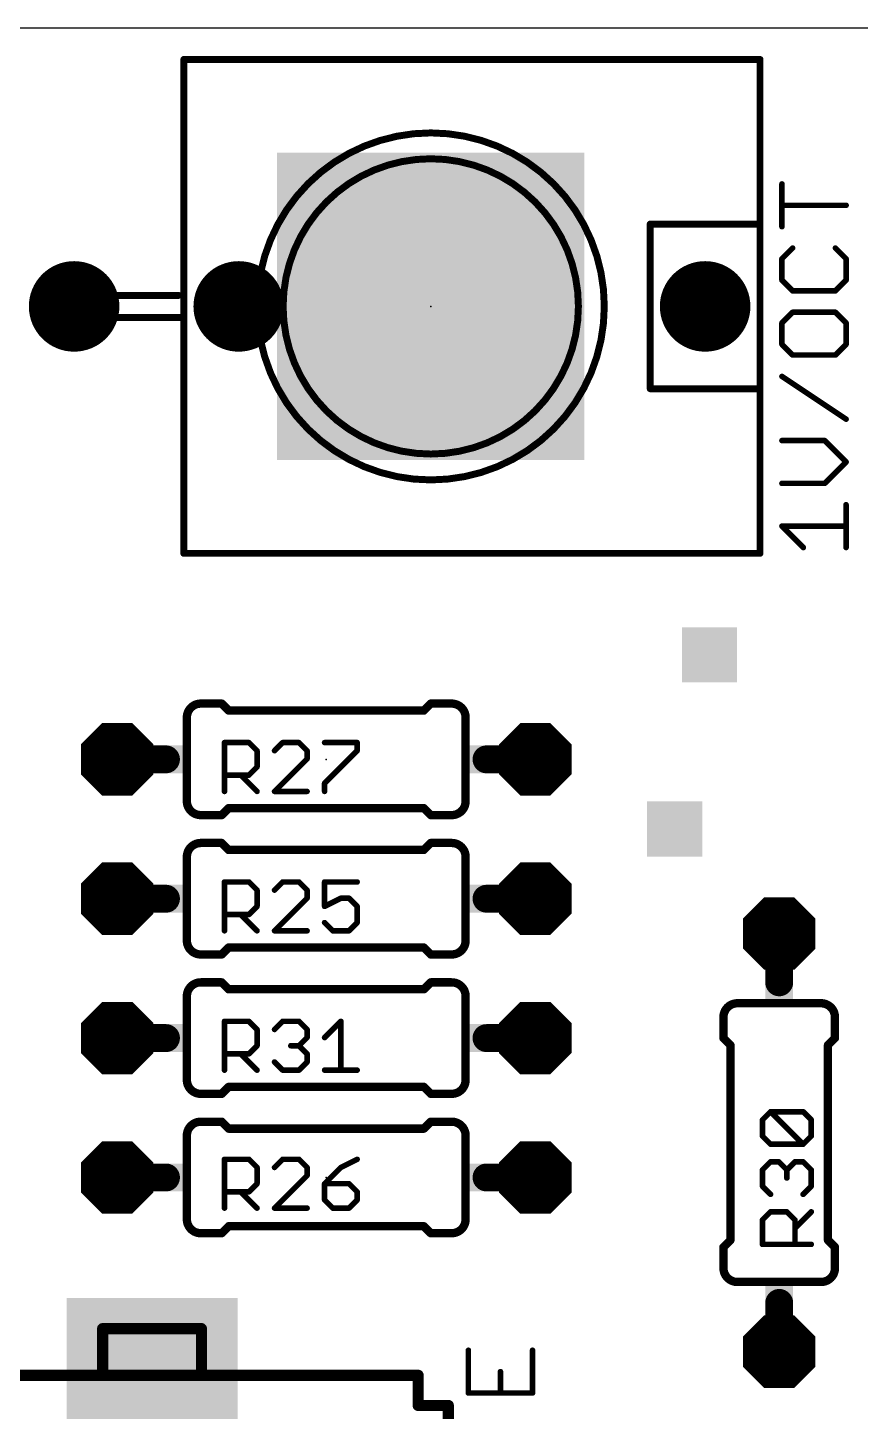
# Model space of a CAD drawing. Extents: x 0 to 103, y 0 to 38.
# Drawn here: x 73.93 to 89.11, y 12.88 to 38.1 of the extents above; entities that cross this region are included whole.
import ezdxf

# ---------------------------------------------------------------- set-up
doc = ezdxf.new("R2010")
doc.units = 0
for name, color, linetype in [('17', 110, 'CONTINUOUS'), ('18', 110, 'CONTINUOUS'), ('20', 53, 'CONTINUOUS'), ('21', 253, 'CONTINUOUS'), ('23', 53, 'CONTINUOUS'), ('25', 253, 'CONTINUOUS'), ('41', 12, 'CONTINUOUS'), ('51', 253, 'CONTINUOUS')]:
    doc.layers.add(name, color=color, linetype=linetype)

# ---------------------------------------------------------------- blocks, each defined once
blk = doc.blocks.new('RECT')
blk.add_solid([(-0.5, -0.5), (0.5, -0.5), (-0.5, 0.5), (0.5, 0.5)])
blk = doc.blocks.new('ROUNDP')
at = {"const_width": 0.5}
blk.add_lwpolyline([(0, -0.25, 1), (0, 0.25, 1), (0, -0.25)], format="xyb", dxfattribs=at)
blk = doc.blocks.new('OCTAGONP')
at = {"const_width": 0.5}
blk.add_lwpolyline([(-0.25, -0.1036), (-0.25, 0.1036), (-0.1036, 0.25), (0.1036, 0.25), (0.25, 0.1036), (0.25, -0.1036), (0.1036, -0.25), (-0.1036, -0.25), (-0.25, -0.1036), (-0.25, 0.1036)], dxfattribs=at)
blk = doc.blocks.new('SQUAREP')
blk.add_solid([(-0.5, -0.5), (0.5, -0.5), (-0.5, 0.5), (0.5, 0.5)])
blk = doc.blocks.new('SQUAREV')
blk.add_solid([(-0.5, -0.5), (0.5, -0.5), (-0.5, 0.5), (0.5, 0.5)])

msp = doc.modelspace()

# ---------------------------------------------------------------- linework, layer by layer
at = {"layer": '20'}
msp.add_line((0, 38.1), (99.06, 38.1), dxfattribs=at)
at = {"layer": '21'}
for points, const_width in [([(76.8118, 37.52, 1), (76.7482, 37.52)], 0.0635), ([(76.78, 37.5518, 1), (76.78, 37.4883)], 0.0635), ([(87.3118, 37.52, 1), (87.2482, 37.52)], 0.0635), ([(87.28, 37.4883, 1), (87.28, 37.5518)], 0.0635), ([(81.28, 29.8577, 1), (81.28, 36.1823, 1), (81.28, 29.8577)], 0.127), ([(81.28, 30.3293, 1), (81.28, 35.7107, 1), (81.28, 30.3293)], 0.127), ([(87.7052, 35.2524, 1), (87.6544, 35.2524)], 0.0508), ([(87.6798, 34.888, 1), (87.6798, 34.8372)], 0.0508), ([(88.8492, 34.8372, 1), (88.8492, 34.888)], 0.0508), ([(85.3118, 34.52, 1), (85.2482, 34.52)], 0.0635), ([(85.28, 34.5518, 1), (85.28, 34.4883)], 0.0635), ([(87.3118, 34.52, 1), (87.2482, 34.52)], 0.0635), ([(87.2482, 34.52, 1), (87.3118, 34.52)], 0.0635), ([(87.28, 34.4883, 1), (87.28, 34.5518)], 0.0635), ([(87.6544, 34.4728, 1), (87.7052, 34.4728)], 0.0508), ([(87.8927, 34.065, 1), (87.8567, 34.1009)], 0.0508), ([(88.6723, 34.1009, 1), (88.6363, 34.065)], 0.0508), ([(87.7052, 33.8881, 1), (87.6544, 33.8881)], 0.0508), ([(87.6618, 33.906, 1), (87.6978, 33.8701)], 0.0508), ([(88.8746, 33.8881, 1), (88.8238, 33.8881)], 0.0508), ([(88.8312, 33.8701, 1), (88.8672, 33.906)], 0.0508), ([(87.6978, 33.5162, 1), (87.6618, 33.4803)], 0.0508), ([(88.8672, 33.4803, 1), (88.8312, 33.5162)], 0.0508), ([(87.6544, 33.4983, 1), (87.7052, 33.4983)], 0.0508), ([(87.8747, 33.3288, 1), (87.8747, 33.278)], 0.0508), ([(87.8567, 33.2854, 1), (87.8927, 33.3213)], 0.0508), ([(88.6363, 33.3213, 1), (88.6723, 33.2854)], 0.0508), ([(88.6543, 33.278, 1), (88.6543, 33.3288)], 0.0508), ([(88.8238, 33.4983, 1), (88.8746, 33.4983)], 0.0508), ([(74.58, 33.2518, 1), (74.58, 33.1882)], 0.0635), ([(74.6118, 33.22, 1), (74.5482, 33.22)], 0.0635), ([(76.68, 33.1882, 1), (76.68, 33.2518)], 0.0635), ([(74.5482, 32.82, 1), (74.6118, 32.82)], 0.0635), ([(74.58, 32.8518, 1), (74.58, 32.7882)], 0.0635), ([(76.8118, 32.82, 1), (76.7482, 32.82)], 0.0635), ([(76.7482, 32.82, 1), (76.8118, 32.82)], 0.0635), ([(76.78, 32.7882, 1), (76.78, 32.8518)], 0.0635), ([(87.8747, 32.939, 1), (87.8747, 32.8882)], 0.0508), ([(87.8927, 32.8956, 1), (87.8567, 32.9315)], 0.0508), ([(88.6723, 32.9315, 1), (88.6363, 32.8956)], 0.0508), ([(88.6543, 32.8882, 1), (88.6543, 32.939)], 0.0508), ([(87.7052, 32.7187, 1), (87.6544, 32.7187)], 0.0508), ([(87.6618, 32.7366, 1), (87.6978, 32.7007)], 0.0508), ([(88.8746, 32.7187, 1), (88.8238, 32.7187)], 0.0508), ([(88.8312, 32.7007, 1), (88.8672, 32.7366)], 0.0508), ([(87.6978, 32.3468, 1), (87.6618, 32.3109)], 0.0508), ([(87.6544, 32.3289, 1), (87.7052, 32.3289)], 0.0508), ([(88.8238, 32.3289, 1), (88.8746, 32.3289)], 0.0508), ([(88.8672, 32.3109, 1), (88.8312, 32.3468)], 0.0508), ([(87.8747, 32.1594, 1), (87.8747, 32.1086)], 0.0508), ([(87.8567, 32.116, 1), (87.8927, 32.152)], 0.0508), ([(88.6363, 32.152, 1), (88.6723, 32.116)], 0.0508), ([(88.6543, 32.1086, 1), (88.6543, 32.1594)], 0.0508), ([(87.6939, 31.7653, 1), (87.6657, 31.7231)], 0.0508), ([(85.2482, 31.52, 1), (85.3118, 31.52)], 0.0635), ([(85.28, 31.5518, 1), (85.28, 31.4883)], 0.0635), ([(87.3118, 31.52, 1), (87.2482, 31.52)], 0.0635), ([(87.2482, 31.52, 1), (87.3118, 31.52)], 0.0635), ([(87.28, 31.4883, 1), (87.28, 31.5518)], 0.0635), ([(88.8351, 30.9435, 1), (88.8633, 30.9857)], 0.0508), ([(87.6798, 30.6002, 1), (87.6798, 30.5494)], 0.0508), ([(88.4774, 30.5928, 1), (88.4414, 30.5568)], 0.0508), ([(88.4594, 30.5494, 1), (88.4594, 30.6002)], 0.0508), ([(88.8672, 30.167, 1), (88.8312, 30.203)], 0.0508), ([(88.8312, 30.167, 1), (88.8672, 30.203)], 0.0508), ([(87.6798, 29.8206, 1), (87.6798, 29.7698)], 0.0508), ([(88.4414, 29.8132, 1), (88.4774, 29.7772)], 0.0508), ([(88.4594, 29.7698, 1), (88.4594, 29.8206)], 0.0508), ([(88.8746, 29.4054, 1), (88.8238, 29.4054)], 0.0508), ([(87.6978, 29.0336, 1), (87.6618, 28.9976)], 0.0508), ([(87.6798, 29.041, 1), (87.6798, 28.9902)], 0.0508), ([(88.8492, 28.9902, 1), (88.8492, 29.041)], 0.0508), ([(76.7482, 28.52, 1), (76.8118, 28.52)], 0.0635), ([(76.78, 28.5518, 1), (76.78, 28.4883)], 0.0635), ([(87.2482, 28.52, 1), (87.3118, 28.52)], 0.0635), ([(87.28, 28.4883, 1), (87.28, 28.5518)], 0.0635), ([(88.0516, 28.6078, 1), (88.0876, 28.6438)], 0.0508), ([(88.8238, 28.6258, 1), (88.8746, 28.6258)], 0.0508), ([(77.089, 25.781, 0.4142), (76.835, 25.527)], 0.1524), ([(77.089, 25.8191, 1), (77.089, 25.7429)], 0.0762), ([(77.089, 25.7429, 1), (77.089, 25.8191)], 0.0762), ([(77.4969, 25.8079, 1), (77.4431, 25.7541)], 0.0762), ([(77.47, 25.7429, 1), (77.47, 25.8191)], 0.0762), ([(77.597, 25.6921, 1), (77.597, 25.6159)], 0.0762), ([(81.153, 25.6159, 1), (81.153, 25.6921)], 0.0762), ([(81.28, 25.8191, 1), (81.28, 25.7429)], 0.0762), ([(81.3069, 25.7541, 1), (81.2531, 25.8079)], 0.0762), ([(81.915, 25.527, 0.4142), (81.661, 25.781)], 0.1524), ([(81.661, 25.8191, 1), (81.661, 25.7429)], 0.0762), ([(81.661, 25.7429, 1), (81.661, 25.8191)], 0.0762), ([(76.8731, 25.527, 1), (76.7969, 25.527)], 0.0762), ([(76.7969, 25.527, 1), (76.8731, 25.527)], 0.0762), ([(77.5701, 25.6271, 1), (77.6239, 25.6809)], 0.0762), ([(81.1261, 25.6809, 1), (81.1799, 25.6271)], 0.0762), ([(81.9531, 25.527, 1), (81.8769, 25.527)], 0.0762), ([(81.8769, 25.527, 1), (81.9531, 25.527)], 0.0762), ([(76.835, 24.003, 0.4142), (77.089, 23.749)], 0.1524), ([(76.8731, 24.003, 1), (76.7969, 24.003)], 0.0762), ([(76.7969, 24.003, 1), (76.8731, 24.003)], 0.0762), ([(81.661, 23.749, 0.4142), (81.915, 24.003)], 0.1524), ([(81.9531, 24.003, 1), (81.8769, 24.003)], 0.0762), ([(81.8769, 24.003, 1), (81.9531, 24.003)], 0.0762), ([(77.089, 23.7871, 1), (77.089, 23.7109)], 0.0762), ([(77.089, 23.7109, 1), (77.089, 23.7871)], 0.0762), ([(77.4431, 23.7759, 1), (77.4969, 23.7221)], 0.0762), ([(77.47, 23.7109, 1), (77.47, 23.7871)], 0.0762), ([(77.597, 23.9141, 1), (77.597, 23.8379)], 0.0762), ([(77.6239, 23.8491, 1), (77.5701, 23.9029)], 0.0762), ([(81.1799, 23.9029, 1), (81.1261, 23.8491)], 0.0762), ([(81.153, 23.8379, 1), (81.153, 23.9141)], 0.0762), ([(81.28, 23.7871, 1), (81.28, 23.7109)], 0.0762), ([(81.2531, 23.7221, 1), (81.3069, 23.7759)], 0.0762), ([(81.661, 23.7871, 1), (81.661, 23.7109)], 0.0762), ([(81.661, 23.7109, 1), (81.661, 23.7871)], 0.0762), ([(77.089, 23.241, 0.4142), (76.835, 22.987)], 0.1524), ([(77.089, 23.2791, 1), (77.089, 23.2029)], 0.0762), ([(77.089, 23.2029, 1), (77.089, 23.2791)], 0.0762), ([(77.4969, 23.2679, 1), (77.4431, 23.2141)], 0.0762), ([(77.47, 23.2029, 1), (77.47, 23.2791)], 0.0762), ([(81.28, 23.2791, 1), (81.28, 23.2029)], 0.0762), ([(81.3069, 23.2141, 1), (81.2531, 23.2679)], 0.0762), ([(81.915, 22.987, 0.4142), (81.661, 23.241)], 0.1524), ([(81.661, 23.2791, 1), (81.661, 23.2029)], 0.0762), ([(81.661, 23.2029, 1), (81.661, 23.2791)], 0.0762), ([(76.8731, 22.987, 1), (76.7969, 22.987)], 0.0762), ([(76.7969, 22.987, 1), (76.8731, 22.987)], 0.0762), ([(77.597, 23.1521, 1), (77.597, 23.0759)], 0.0762), ([(77.5701, 23.0871, 1), (77.6239, 23.1409)], 0.0762), ([(81.1261, 23.1409, 1), (81.1799, 23.0871)], 0.0762), ([(81.153, 23.0759, 1), (81.153, 23.1521)], 0.0762), ([(81.9531, 22.987, 1), (81.8769, 22.987)], 0.0762), ([(81.8769, 22.987, 1), (81.9531, 22.987)], 0.0762), ([(76.835, 21.463, 0.4142), (77.089, 21.209)], 0.1524), ([(76.8731, 21.463, 1), (76.7969, 21.463)], 0.0762), ([(76.7969, 21.463, 1), (76.8731, 21.463)], 0.0762), ([(81.661, 21.209, 0.4142), (81.915, 21.463)], 0.1524), ([(81.9531, 21.463, 1), (81.8769, 21.463)], 0.0762), ([(81.8769, 21.463, 1), (81.9531, 21.463)], 0.0762), ([(77.089, 21.2471, 1), (77.089, 21.1709)], 0.0762), ([(77.089, 21.1709, 1), (77.089, 21.2471)], 0.0762), ([(77.4431, 21.2359, 1), (77.4969, 21.1821)], 0.0762), ([(77.47, 21.1709, 1), (77.47, 21.2471)], 0.0762), ([(77.597, 21.3741, 1), (77.597, 21.2979)], 0.0762), ([(77.6239, 21.3091, 1), (77.5701, 21.3629)], 0.0762), ([(81.1799, 21.3629, 1), (81.1261, 21.3091)], 0.0762), ([(81.153, 21.2979, 1), (81.153, 21.3741)], 0.0762), ([(81.28, 21.2471, 1), (81.28, 21.1709)], 0.0762), ([(81.2531, 21.1821, 1), (81.3069, 21.2359)], 0.0762), ([(81.661, 21.2471, 1), (81.661, 21.1709)], 0.0762), ([(81.661, 21.1709, 1), (81.661, 21.2471)], 0.0762), ([(77.089, 20.701, 0.4142), (76.835, 20.447)], 0.1524), ([(77.089, 20.7391, 1), (77.089, 20.6629)], 0.0762), ([(77.089, 20.6629, 1), (77.089, 20.7391)], 0.0762), ([(77.4969, 20.7279, 1), (77.4431, 20.6741)], 0.0762), ([(77.47, 20.6629, 1), (77.47, 20.7391)], 0.0762), ([(81.28, 20.7391, 1), (81.28, 20.6629)], 0.0762), ([(81.3069, 20.6741, 1), (81.2531, 20.7279)], 0.0762), ([(81.915, 20.447, 0.4142), (81.661, 20.701)], 0.1524), ([(81.661, 20.7391, 1), (81.661, 20.6629)], 0.0762), ([(81.661, 20.6629, 1), (81.661, 20.7391)], 0.0762), ([(76.8731, 20.447, 1), (76.7969, 20.447)], 0.0762), ([(76.7969, 20.447, 1), (76.8731, 20.447)], 0.0762), ([(77.597, 20.6121, 1), (77.597, 20.5359)], 0.0762), ([(77.5701, 20.5471, 1), (77.6239, 20.6009)], 0.0762), ([(81.1261, 20.6009, 1), (81.1799, 20.5471)], 0.0762), ([(81.153, 20.5359, 1), (81.153, 20.6121)], 0.0762), ([(81.9531, 20.447, 1), (81.8769, 20.447)], 0.0762), ([(81.8769, 20.447, 1), (81.9531, 20.447)], 0.0762), ([(86.868, 20.32, 0.4142), (86.614, 20.066)], 0.1524), ([(86.868, 20.3581, 1), (86.868, 20.2819)], 0.0762), ([(86.868, 20.2819, 1), (86.868, 20.3581)], 0.0762), ([(88.646, 20.066, 0.4142), (88.392, 20.32)], 0.1524), ([(88.392, 20.3581, 1), (88.392, 20.2819)], 0.0762), ([(88.392, 20.2819, 1), (88.392, 20.3581)], 0.0762), ([(86.6521, 20.066, 1), (86.5759, 20.066)], 0.0762), ([(86.5759, 20.066, 1), (86.6521, 20.066)], 0.0762), ([(88.6841, 20.066, 1), (88.6079, 20.066)], 0.0762), ([(88.6079, 20.066, 1), (88.6841, 20.066)], 0.0762), ([(86.5759, 19.685, 1), (86.6521, 19.685)], 0.0762), ([(86.6409, 19.7119, 1), (86.5871, 19.6581)], 0.0762), ([(88.6079, 19.685, 1), (88.6841, 19.685)], 0.0762), ([(88.6729, 19.6581, 1), (88.6191, 19.7119)], 0.0762), ([(86.7791, 19.558, 1), (86.7029, 19.558)], 0.0762), ([(86.7141, 19.5311, 1), (86.7679, 19.5849)], 0.0762), ([(88.5571, 19.558, 1), (88.4809, 19.558)], 0.0762), ([(88.4921, 19.5849, 1), (88.5459, 19.5311)], 0.0762), ([(76.835, 18.923, 0.4142), (77.089, 18.669)], 0.1524), ([(76.8731, 18.923, 1), (76.7969, 18.923)], 0.0762), ([(76.7969, 18.923, 1), (76.8731, 18.923)], 0.0762), ([(81.661, 18.669, 0.4142), (81.915, 18.923)], 0.1524), ([(81.9531, 18.923, 1), (81.8769, 18.923)], 0.0762), ([(81.8769, 18.923, 1), (81.9531, 18.923)], 0.0762), ([(77.089, 18.7071, 1), (77.089, 18.6309)], 0.0762), ([(77.089, 18.6309, 1), (77.089, 18.7071)], 0.0762), ([(77.4431, 18.6959, 1), (77.4969, 18.6421)], 0.0762), ([(77.47, 18.6309, 1), (77.47, 18.7071)], 0.0762), ([(77.597, 18.8341, 1), (77.597, 18.7579)], 0.0762), ([(77.6239, 18.7691, 1), (77.5701, 18.8229)], 0.0762), ([(81.1799, 18.8229, 1), (81.1261, 18.7691)], 0.0762), ([(81.153, 18.7579, 1), (81.153, 18.8341)], 0.0762), ([(81.28, 18.7071, 1), (81.28, 18.6309)], 0.0762), ([(81.2531, 18.6421, 1), (81.3069, 18.6959)], 0.0762), ([(81.661, 18.7071, 1), (81.661, 18.6309)], 0.0762), ([(81.661, 18.6309, 1), (81.661, 18.7071)], 0.0762), ([(77.089, 18.161, 0.4142), (76.835, 17.907)], 0.1524), ([(77.089, 18.1991, 1), (77.089, 18.1229)], 0.0762), ([(77.089, 18.1229, 1), (77.089, 18.1991)], 0.0762), ([(77.4969, 18.1879, 1), (77.4431, 18.1341)], 0.0762), ([(77.47, 18.1229, 1), (77.47, 18.1991)], 0.0762), ([(81.28, 18.1991, 1), (81.28, 18.1229)], 0.0762), ([(81.3069, 18.1341, 1), (81.2531, 18.1879)], 0.0762), ([(81.915, 17.907, 0.4142), (81.661, 18.161)], 0.1524), ([(81.661, 18.1991, 1), (81.661, 18.1229)], 0.0762), ([(81.661, 18.1229, 1), (81.661, 18.1991)], 0.0762), ([(76.8731, 17.907, 1), (76.7969, 17.907)], 0.0762), ([(76.7969, 17.907, 1), (76.8731, 17.907)], 0.0762), ([(77.597, 18.0721, 1), (77.597, 17.9959)], 0.0762), ([(77.5701, 18.0071, 1), (77.6239, 18.0609)], 0.0762), ([(81.1261, 18.0609, 1), (81.1799, 18.0071)], 0.0762), ([(81.153, 17.9959, 1), (81.153, 18.0721)], 0.0762), ([(81.9531, 17.907, 1), (81.8769, 17.907)], 0.0762), ([(81.8769, 17.907, 1), (81.9531, 17.907)], 0.0762), ([(76.835, 16.383, 0.4142), (77.089, 16.129)], 0.1524), ([(76.8731, 16.383, 1), (76.7969, 16.383)], 0.0762), ([(76.7969, 16.383, 1), (76.8731, 16.383)], 0.0762), ([(81.661, 16.129, 0.4142), (81.915, 16.383)], 0.1524), ([(81.9531, 16.383, 1), (81.8769, 16.383)], 0.0762), ([(81.8769, 16.383, 1), (81.9531, 16.383)], 0.0762), ([(77.089, 16.1671, 1), (77.089, 16.0909)], 0.0762), ([(77.089, 16.0909, 1), (77.089, 16.1671)], 0.0762), ([(77.4431, 16.1559, 1), (77.4969, 16.1021)], 0.0762), ([(77.47, 16.0909, 1), (77.47, 16.1671)], 0.0762), ([(77.597, 16.2941, 1), (77.597, 16.2179)], 0.0762), ([(77.6239, 16.2291, 1), (77.5701, 16.2829)], 0.0762), ([(81.1799, 16.2829, 1), (81.1261, 16.2291)], 0.0762), ([(81.153, 16.2179, 1), (81.153, 16.2941)], 0.0762), ([(81.28, 16.1671, 1), (81.28, 16.0909)], 0.0762), ([(81.2531, 16.1021, 1), (81.3069, 16.1559)], 0.0762), ([(81.661, 16.1671, 1), (81.661, 16.0909)], 0.0762), ([(81.661, 16.0909, 1), (81.661, 16.1671)], 0.0762), ([(86.6521, 15.875, 1), (86.5759, 15.875)], 0.0762), ([(86.5871, 15.9019, 1), (86.6409, 15.8481)], 0.0762), ([(86.7029, 16.002, 1), (86.7791, 16.002)], 0.0762), ([(86.7679, 15.9751, 1), (86.7141, 16.0289)], 0.0762), ([(88.4809, 16.002, 1), (88.5571, 16.002)], 0.0762), ([(88.5459, 16.0289, 1), (88.4921, 15.9751)], 0.0762), ([(88.6841, 15.875, 1), (88.6079, 15.875)], 0.0762), ([(88.6191, 15.8481, 1), (88.6729, 15.9019)], 0.0762), ([(86.614, 15.494, 0.4142), (86.868, 15.24)], 0.1524), ([(86.6521, 15.494, 1), (86.5759, 15.494)], 0.0762), ([(86.5759, 15.494, 1), (86.6521, 15.494)], 0.0762), ([(88.392, 15.24, 0.4142), (88.646, 15.494)], 0.1524), ([(88.6841, 15.494, 1), (88.6079, 15.494)], 0.0762), ([(88.6079, 15.494, 1), (88.6841, 15.494)], 0.0762), ([(86.868, 15.2781, 1), (86.868, 15.2019)], 0.0762), ([(86.868, 15.2019, 1), (86.868, 15.2781)], 0.0762), ([(88.392, 15.2781, 1), (88.392, 15.2019)], 0.0762), ([(88.392, 15.2019, 1), (88.392, 15.2781)], 0.0762), ([(74.05, 13.4892, 1), (74.05, 13.5908)], 0.1016), ([(78.85, 13.5908, 1), (78.85, 13.4892)], 0.1016), ([(81.1008, 13.54, 1), (80.9992, 13.54)], 0.1016), ([(81.05, 13.4892, 1), (81.05, 13.5908)], 0.1016), ([(81.05, 13.0408, 1), (81.05, 12.9392)], 0.1016), ([(80.9992, 12.99, 1), (81.1008, 12.99)], 0.1016), ([(81.6508, 12.99, 1), (81.5492, 12.99)], 0.1016), ([(81.6, 12.9392, 1), (81.6, 13.0408)], 0.1016)]:
    msp.add_lwpolyline(points, format="xyb", dxfattribs=dict(at, const_width=const_width))
for points, const_width in [([(87.28, 37.52), (76.78, 37.52)], 0.127), ([(76.78, 37.52), (76.78, 32.82)], 0.127), ([(87.28, 37.52), (87.28, 34.52)], 0.127), ([(87.6798, 34.4728), (87.6798, 35.2524)], 0.1016), ([(88.8492, 34.8626), (87.6798, 34.8626)], 0.1016), ([(87.28, 34.52), (85.28, 34.52)], 0.127), ([(85.28, 34.52), (85.28, 31.52)], 0.127), ([(87.28, 34.52), (87.28, 31.52)], 0.127), ([(87.8747, 34.083), (87.6798, 33.8881)], 0.1016), ([(88.8492, 33.8881), (88.6543, 34.083)], 0.1016), ([(87.6798, 33.8881), (87.6798, 33.4983)], 0.1016), ([(88.8492, 33.4983), (88.8492, 33.8881)], 0.1016), ([(87.6798, 33.4983), (87.8747, 33.3034)], 0.1016), ([(88.6543, 33.3034), (88.8492, 33.4983)], 0.1016), ([(87.8747, 33.3034), (88.6543, 33.3034)], 0.1016), ([(76.68, 33.22), (74.58, 33.22)], 0.127), ([(74.58, 33.22), (74.58, 32.82)], 0.127), ([(74.58, 32.82), (76.78, 32.82)], 0.127), ([(76.78, 32.82), (76.78, 28.52)], 0.127), ([(87.8747, 32.9136), (87.6798, 32.7187)], 0.1016), ([(88.6543, 32.9136), (87.8747, 32.9136)], 0.1016), ([(88.8492, 32.7187), (88.6543, 32.9136)], 0.1016), ([(87.6798, 32.7187), (87.6798, 32.3289)], 0.1016), ([(88.8492, 32.3289), (88.8492, 32.7187)], 0.1016), ([(87.6798, 32.3289), (87.8747, 32.134)], 0.1016), ([(88.6543, 32.134), (88.8492, 32.3289)], 0.1016), ([(87.8747, 32.134), (88.6543, 32.134)], 0.1016), ([(88.8492, 30.9646), (87.6798, 31.7442)], 0.1016), ([(85.28, 31.52), (87.28, 31.52)], 0.127), ([(87.28, 31.52), (87.28, 28.52)], 0.127), ([(88.4594, 30.5748), (87.6798, 30.5748)], 0.1016), ([(88.8492, 30.185), (88.4594, 30.5748)], 0.1016), ([(88.4594, 29.7952), (88.8492, 30.185)], 0.1016), ([(87.6798, 29.7952), (88.4594, 29.7952)], 0.1016), ([(88.8492, 28.6258), (88.8492, 29.4054)], 0.1016), ([(88.0696, 28.6258), (87.6798, 29.0156)], 0.1016), ([(87.6798, 29.0156), (88.8492, 29.0156)], 0.1016), ([(76.78, 28.52), (87.28, 28.52)], 0.127), ([(77.089, 25.781), (77.47, 25.781)], 0.1524), ([(77.597, 25.654), (77.47, 25.781)], 0.1524), ([(77.597, 25.654), (81.153, 25.654)], 0.1524), ([(81.153, 25.654), (81.28, 25.781)], 0.1524), ([(81.661, 25.781), (81.28, 25.781)], 0.1524), ([(76.835, 25.527), (76.835, 24.003)], 0.1524), ([(81.915, 25.527), (81.915, 24.003)], 0.1524), ([(77.089, 23.749), (77.47, 23.749)], 0.1524), ([(77.597, 23.876), (77.47, 23.749)], 0.1524), ([(77.597, 23.876), (81.153, 23.876)], 0.1524), ([(81.153, 23.876), (81.28, 23.749)], 0.1524), ([(81.661, 23.749), (81.28, 23.749)], 0.1524), ([(77.089, 23.241), (77.47, 23.241)], 0.1524), ([(77.597, 23.114), (77.47, 23.241)], 0.1524), ([(81.153, 23.114), (81.28, 23.241)], 0.1524), ([(81.661, 23.241), (81.28, 23.241)], 0.1524), ([(76.835, 22.987), (76.835, 21.463)], 0.1524), ([(77.597, 23.114), (81.153, 23.114)], 0.1524), ([(81.915, 22.987), (81.915, 21.463)], 0.1524), ([(77.089, 21.209), (77.47, 21.209)], 0.1524), ([(77.597, 21.336), (77.47, 21.209)], 0.1524), ([(77.597, 21.336), (81.153, 21.336)], 0.1524), ([(81.153, 21.336), (81.28, 21.209)], 0.1524), ([(81.661, 21.209), (81.28, 21.209)], 0.1524), ([(77.089, 20.701), (77.47, 20.701)], 0.1524), ([(77.597, 20.574), (77.47, 20.701)], 0.1524), ([(81.153, 20.574), (81.28, 20.701)], 0.1524), ([(81.661, 20.701), (81.28, 20.701)], 0.1524), ([(76.835, 20.447), (76.835, 18.923)], 0.1524), ([(77.597, 20.574), (81.153, 20.574)], 0.1524), ([(81.915, 20.447), (81.915, 18.923)], 0.1524), ([(86.868, 20.32), (88.392, 20.32)], 0.1524), ([(86.614, 20.066), (86.614, 19.685)], 0.1524), ([(88.646, 20.066), (88.646, 19.685)], 0.1524), ([(86.741, 19.558), (86.614, 19.685)], 0.1524), ([(88.519, 19.558), (88.646, 19.685)], 0.1524), ([(86.741, 16.002), (86.741, 19.558)], 0.1524), ([(88.519, 16.002), (88.519, 19.558)], 0.1524), ([(77.089, 18.669), (77.47, 18.669)], 0.1524), ([(77.597, 18.796), (77.47, 18.669)], 0.1524), ([(77.597, 18.796), (81.153, 18.796)], 0.1524), ([(81.153, 18.796), (81.28, 18.669)], 0.1524), ([(81.661, 18.669), (81.28, 18.669)], 0.1524), ([(77.089, 18.161), (77.47, 18.161)], 0.1524), ([(77.597, 18.034), (77.47, 18.161)], 0.1524), ([(81.153, 18.034), (81.28, 18.161)], 0.1524), ([(81.661, 18.161), (81.28, 18.161)], 0.1524), ([(76.835, 17.907), (76.835, 16.383)], 0.1524), ([(77.597, 18.034), (81.153, 18.034)], 0.1524), ([(81.915, 17.907), (81.915, 16.383)], 0.1524), ([(77.089, 16.129), (77.47, 16.129)], 0.1524), ([(77.597, 16.256), (77.47, 16.129)], 0.1524), ([(77.597, 16.256), (81.153, 16.256)], 0.1524), ([(81.153, 16.256), (81.28, 16.129)], 0.1524), ([(81.661, 16.129), (81.28, 16.129)], 0.1524), ([(86.741, 16.002), (86.614, 15.875)], 0.1524), ([(86.614, 15.494), (86.614, 15.875)], 0.1524), ([(88.519, 16.002), (88.646, 15.875)], 0.1524), ([(88.646, 15.494), (88.646, 15.875)], 0.1524), ([(86.868, 15.24), (88.392, 15.24)], 0.1524), ([(70.85, 13.54), (74.05, 13.54)], 0.2032), ([(78.85, 13.54), (81.05, 13.54)], 0.2032), ([(81.05, 12.99), (81.05, 13.54)], 0.2032), ([(81.6, 12.99), (81.05, 12.99)], 0.2032), ([(81.6, 12.99), (81.6, 4.79)], 0.2032)]:
    msp.add_lwpolyline(points, dxfattribs=dict(at, const_width=const_width))
at = {"layer": '23'}
for p in [(81.28, 33.02), (79.375, 24.765), (79.375, 22.225), (79.375, 19.685), (87.63, 17.78), (79.375, 17.145)]:
    msp.add_point(p, dxfattribs=at)
at = {"layer": '25', "const_width": 0.1016}
for points in [[(77.5208, 24.1808), (77.5208, 25.0706)], [(77.5208, 25.0706), (77.9657, 25.0706)], [(77.9657, 25.0706), (78.114, 24.9223)], [(78.114, 24.9223), (78.114, 24.6257)], [(78.5812, 25.0706), (78.4329, 24.9223)], [(78.8778, 25.0706), (78.5812, 25.0706)], [(79.0261, 24.9223), (78.8778, 25.0706)], [(79.0261, 24.774), (79.0261, 24.9223)], [(79.3451, 25.0706), (79.9382, 25.0706)], [(79.9382, 24.9223), (79.3451, 24.3291)], [(79.9382, 25.0706), (79.9382, 24.9223)], [(78.4329, 24.1808), (79.0261, 24.774)], [(77.9657, 24.4774), (77.5208, 24.4774)], [(77.8174, 24.4774), (78.114, 24.1808)], [(78.114, 24.6257), (77.9657, 24.4774)], [(79.0261, 24.1808), (78.4329, 24.1808)], [(79.3451, 24.3291), (79.3451, 24.1808)], [(77.5208, 21.6408), (77.5208, 22.5306)], [(77.5208, 22.5306), (77.9657, 22.5306)], [(77.9657, 22.5306), (78.114, 22.3823)], [(78.5812, 22.5306), (78.4329, 22.3823)], [(78.8778, 22.5306), (78.5812, 22.5306)], [(79.0261, 22.3823), (78.8778, 22.5306)], [(79.9382, 22.5306), (79.3451, 22.5306)], [(79.3451, 22.5306), (79.3451, 22.0857)], [(78.114, 22.3823), (78.114, 22.0857)], [(78.4329, 21.6408), (79.0261, 22.234)], [(79.0261, 22.234), (79.0261, 22.3823)], [(79.3451, 22.0857), (79.6416, 22.234)], [(79.6416, 22.234), (79.7899, 22.234)], [(79.7899, 22.234), (79.9382, 22.0857)], [(77.9657, 21.9374), (77.5208, 21.9374)], [(77.8174, 21.9374), (78.114, 21.6408)], [(78.114, 22.0857), (77.9657, 21.9374)], [(79.9382, 22.0857), (79.9382, 21.7891)], [(79.0261, 21.6408), (78.4329, 21.6408)], [(79.4934, 21.6408), (79.3451, 21.7891)], [(79.7899, 21.6408), (79.4934, 21.6408)], [(79.9382, 21.7891), (79.7899, 21.6408)], [(77.5208, 19.1008), (77.5208, 19.9906)], [(77.5208, 19.9906), (77.9657, 19.9906)], [(77.9657, 19.9906), (78.114, 19.8423)], [(78.4329, 19.8423), (78.5812, 19.9906)], [(78.5812, 19.9906), (78.8778, 19.9906)], [(78.8778, 19.9906), (79.0261, 19.8423)], [(79.3451, 19.694), (79.6416, 19.9906)], [(79.6416, 19.9906), (79.6416, 19.1008)], [(78.114, 19.8423), (78.114, 19.5457)], [(79.0261, 19.694), (78.8778, 19.5457)], [(79.0261, 19.8423), (79.0261, 19.694)], [(77.9657, 19.3974), (77.5208, 19.3974)], [(77.8174, 19.3974), (78.114, 19.1008)], [(78.114, 19.5457), (77.9657, 19.3974)], [(78.8778, 19.5457), (78.7295, 19.5457)], [(78.8778, 19.5457), (79.0261, 19.3974)], [(79.0261, 19.3974), (79.0261, 19.2491)], [(78.5812, 19.1008), (78.4329, 19.2491)], [(79.0261, 19.2491), (78.8778, 19.1008)], [(78.8778, 19.1008), (78.5812, 19.1008)], [(79.3451, 19.1008), (79.9382, 19.1008)], [(87.3244, 18.1949), (87.4727, 18.3432)], [(87.3244, 17.8984), (87.3244, 18.1949)], [(87.4727, 18.3432), (88.0659, 18.3432)], [(88.0659, 17.7501), (87.4727, 18.3432)], [(88.0659, 18.3432), (88.2142, 18.1949)], [(88.2142, 18.1949), (88.2142, 17.8984)], [(87.4727, 17.7501), (87.3244, 17.8984)], [(88.2142, 17.8984), (88.0659, 17.7501)], [(88.0659, 17.7501), (87.4727, 17.7501)], [(77.5208, 16.5862), (77.5208, 17.476)], [(77.5208, 17.476), (77.9657, 17.476)], [(77.9657, 17.476), (78.114, 17.3277)], [(78.5812, 17.476), (78.4329, 17.3277)], [(78.8778, 17.476), (78.5812, 17.476)], [(79.0261, 17.3277), (78.8778, 17.476)], [(79.9382, 17.476), (79.6416, 17.3277)], [(87.3244, 17.2828), (87.4727, 17.4311)], [(87.4727, 17.4311), (87.621, 17.4311)], [(87.621, 17.4311), (87.7693, 17.2828)], [(87.7693, 17.2828), (87.9176, 17.4311)], [(87.9176, 17.4311), (88.0659, 17.4311)], [(88.0659, 17.4311), (88.2142, 17.2828)], [(78.114, 17.3277), (78.114, 17.0311)], [(78.4329, 16.5862), (79.0261, 17.1794)], [(79.0261, 17.1794), (79.0261, 17.3277)], [(79.6416, 17.3277), (79.3451, 17.0311)], [(87.3244, 16.9862), (87.3244, 17.2828)], [(87.7693, 17.2828), (87.7693, 17.1345)], [(88.2142, 17.2828), (88.2142, 16.9862)], [(77.9657, 16.8828), (77.5208, 16.8828)], [(77.8174, 16.8828), (78.114, 16.5862)], [(78.114, 17.0311), (77.9657, 16.8828)], [(79.3451, 17.0311), (79.3451, 16.7345)], [(79.7899, 17.0311), (79.3451, 17.0311)], [(79.9382, 16.8828), (79.7899, 17.0311)], [(79.9382, 16.7345), (79.9382, 16.8828)], [(87.4727, 16.8379), (87.3244, 16.9862)], [(88.2142, 16.9862), (88.0659, 16.8379)], [(79.3451, 16.7345), (79.4934, 16.5862)], [(79.7899, 16.5862), (79.9382, 16.7345)], [(79.0261, 16.5862), (78.4329, 16.5862)], [(79.4934, 16.5862), (79.7899, 16.5862)], [(87.3244, 16.3707), (87.4727, 16.519)], [(87.3244, 15.9258), (87.3244, 16.3707)], [(87.4727, 16.519), (87.7693, 16.519)], [(87.7693, 16.519), (87.9176, 16.3707)], [(87.9176, 16.2224), (88.2142, 16.519)], [(87.9176, 16.3707), (87.9176, 15.9258)], [(88.2142, 15.9258), (87.3244, 15.9258)], [(81.9648, 13.9956), (81.9648, 13.216)], [(83.1342, 13.216), (83.1342, 13.9956)], [(82.5495, 13.216), (82.5495, 13.6058)], [(81.9648, 13.216), (83.1342, 13.216)]]:
    msp.add_lwpolyline(points, dxfattribs=at)
at = {"layer": '25', "const_width": 0.0508}
for points in [[(77.5462, 25.0706, 1), (77.4954, 25.0706)], [(77.5208, 25.096, 1), (77.5208, 25.0452)], [(77.9836, 25.0885, 1), (77.9477, 25.0526)], [(77.9657, 25.0452, 1), (77.9657, 25.096)], [(78.1394, 24.9223, 1), (78.0886, 24.9223)], [(78.096, 24.9043, 1), (78.1319, 24.9402)], [(78.415, 24.9402, 1), (78.4509, 24.9043)], [(78.5812, 25.096, 1), (78.5812, 25.0452)], [(78.5992, 25.0526, 1), (78.5633, 25.0885)], [(78.8958, 25.0885, 1), (78.8598, 25.0526)], [(78.8778, 25.0452, 1), (78.8778, 25.096)], [(79.0515, 24.9223, 1), (79.0007, 24.9223)], [(79.0081, 24.9043, 1), (79.0441, 24.9402)], [(79.3451, 25.096, 1), (79.3451, 25.0452)], [(79.9636, 25.0706, 1), (79.9128, 25.0706)], [(79.9562, 24.9043, 1), (79.9203, 24.9402)], [(79.9382, 25.0452, 1), (79.9382, 25.096)], [(79.0007, 24.774, 1), (79.0515, 24.774)], [(79.0441, 24.756, 1), (79.0081, 24.7919)], [(79.9128, 24.9223, 1), (79.9636, 24.9223)], [(77.5208, 24.5028, 1), (77.5208, 24.452)], [(77.8353, 24.4953, 1), (77.7994, 24.4594)], [(77.9477, 24.4953, 1), (77.9836, 24.4594)], [(77.9657, 24.452, 1), (77.9657, 24.5028)], [(78.0886, 24.6257, 1), (78.1394, 24.6257)], [(78.1319, 24.6077, 1), (78.096, 24.6436)], [(78.096, 24.1628, 1), (78.1319, 24.1988)], [(78.4329, 24.2062, 1), (78.4329, 24.1554)], [(78.415, 24.1988, 1), (78.4509, 24.1628)], [(79.0261, 24.1554, 1), (79.0261, 24.2062)], [(79.3271, 24.3471, 1), (79.363, 24.3111)], [(79.3705, 24.3291, 1), (79.3197, 24.3291)], [(77.4954, 24.1808, 1), (77.5462, 24.1808)], [(79.3197, 24.1808, 1), (79.3705, 24.1808)], [(77.5462, 22.5306, 1), (77.4954, 22.5306)], [(77.5208, 22.556, 1), (77.5208, 22.5052)], [(77.9836, 22.5485, 1), (77.9477, 22.5126)], [(77.9657, 22.5052, 1), (77.9657, 22.556)], [(78.5812, 22.556, 1), (78.5812, 22.5052)], [(78.5992, 22.5126, 1), (78.5633, 22.5485)], [(78.8958, 22.5485, 1), (78.8598, 22.5126)], [(78.8778, 22.5052, 1), (78.8778, 22.556)], [(79.3451, 22.556, 1), (79.3451, 22.5052)], [(79.3705, 22.5306, 1), (79.3197, 22.5306)], [(79.9382, 22.5052, 1), (79.9382, 22.556)], [(78.1394, 22.3823, 1), (78.0886, 22.3823)], [(78.096, 22.3643, 1), (78.1319, 22.4002)], [(78.415, 22.4002, 1), (78.4509, 22.3643)], [(79.0515, 22.3823, 1), (79.0007, 22.3823)], [(79.0007, 22.234, 1), (79.0515, 22.234)], [(79.0081, 22.3643, 1), (79.0441, 22.4002)], [(79.0441, 22.216, 1), (79.0081, 22.2519)], [(79.6416, 22.2594, 1), (79.6416, 22.2086)], [(79.653, 22.2113, 1), (79.6303, 22.2567)], [(79.8079, 22.2519, 1), (79.772, 22.216)], [(79.7899, 22.2086, 1), (79.7899, 22.2594)], [(77.5208, 21.9628, 1), (77.5208, 21.912)], [(77.8353, 21.9553, 1), (77.7994, 21.9194)], [(77.9477, 21.9553, 1), (77.9836, 21.9194)], [(77.9657, 21.912, 1), (77.9657, 21.9628)], [(78.0886, 22.0857, 1), (78.1394, 22.0857)], [(78.1319, 22.0677, 1), (78.096, 22.1036)], [(79.3337, 22.1084, 1), (79.3564, 22.063)], [(79.3197, 22.0857, 1), (79.3705, 22.0857)], [(79.9636, 22.0857, 1), (79.9128, 22.0857)], [(79.9203, 22.0677, 1), (79.9562, 22.1036)], [(78.4329, 21.6662, 1), (78.4329, 21.6154)], [(79.0261, 21.6154, 1), (79.0261, 21.6662)], [(79.363, 21.8071, 1), (79.3271, 21.7711)], [(79.4934, 21.6662, 1), (79.4934, 21.6154)], [(79.7899, 21.6154, 1), (79.7899, 21.6662)], [(79.9128, 21.7891, 1), (79.9636, 21.7891)], [(79.9562, 21.7711, 1), (79.9203, 21.8071)], [(77.4954, 21.6408, 1), (77.5462, 21.6408)], [(78.096, 21.6228, 1), (78.1319, 21.6588)], [(78.415, 21.6588, 1), (78.4509, 21.6228)], [(79.4754, 21.6228, 1), (79.5113, 21.6588)], [(79.772, 21.6588, 1), (79.8079, 21.6228)], [(77.5462, 19.9906, 1), (77.4954, 19.9906)], [(77.5208, 20.016, 1), (77.5208, 19.9652)], [(77.9836, 20.0085, 1), (77.9477, 19.9726)], [(77.9657, 19.9652, 1), (77.9657, 20.016)], [(78.5812, 20.016, 1), (78.5812, 19.9652)], [(78.5992, 19.9726, 1), (78.5633, 20.0085)], [(78.8958, 20.0085, 1), (78.8598, 19.9726)], [(78.8778, 19.9652, 1), (78.8778, 20.016)], [(79.667, 19.9906, 1), (79.6162, 19.9906)], [(79.6596, 19.9726, 1), (79.6237, 20.0085)], [(78.1394, 19.8423, 1), (78.0886, 19.8423)], [(78.096, 19.8243, 1), (78.1319, 19.8602)], [(78.415, 19.8602, 1), (78.4509, 19.8243)], [(79.0515, 19.8423, 1), (79.0007, 19.8423)], [(79.0007, 19.694, 1), (79.0515, 19.694)], [(79.0081, 19.8243, 1), (79.0441, 19.8602)], [(79.0441, 19.676, 1), (79.0081, 19.7119)], [(79.3271, 19.7119, 1), (79.363, 19.676)], [(77.5208, 19.4228, 1), (77.5208, 19.372)], [(77.8353, 19.4153, 1), (77.7994, 19.3794)], [(77.9477, 19.4153, 1), (77.9836, 19.3794)], [(77.9657, 19.372, 1), (77.9657, 19.4228)], [(78.0886, 19.5457, 1), (78.1394, 19.5457)], [(78.1319, 19.5277, 1), (78.096, 19.5636)], [(78.7295, 19.5711, 1), (78.7295, 19.5203)], [(78.8958, 19.5636, 1), (78.8598, 19.5277)], [(78.8598, 19.5636, 1), (78.8958, 19.5277)], [(78.8778, 19.5203, 1), (78.8778, 19.5711)], [(79.0515, 19.3974, 1), (79.0007, 19.3974)], [(79.0081, 19.3794, 1), (79.0441, 19.4153)], [(78.4509, 19.2671, 1), (78.415, 19.2311)], [(79.0007, 19.2491, 1), (79.0515, 19.2491)], [(79.0441, 19.2311, 1), (79.0081, 19.2671)], [(77.4954, 19.1008, 1), (77.5462, 19.1008)], [(78.096, 19.0828, 1), (78.1319, 19.1188)], [(78.5812, 19.1262, 1), (78.5812, 19.0754)], [(78.5633, 19.0828, 1), (78.5992, 19.1188)], [(78.8598, 19.1188, 1), (78.8958, 19.0828)], [(78.8778, 19.0754, 1), (78.8778, 19.1262)], [(79.3451, 19.1262, 1), (79.3451, 19.0754)], [(79.6162, 19.1008, 1), (79.667, 19.1008)], [(79.9382, 19.0754, 1), (79.9382, 19.1262)], [(87.3498, 18.1949, 1), (87.299, 18.1949)], [(87.3065, 18.2129, 1), (87.3424, 18.177)], [(87.4727, 18.3686, 1), (87.4727, 18.3178)], [(87.4907, 18.3612, 1), (87.4548, 18.3253)], [(87.4907, 18.3253, 1), (87.4548, 18.3612)], [(88.0839, 18.3612, 1), (88.0479, 18.3253)], [(88.0659, 18.3178, 1), (88.0659, 18.3686)], [(88.2396, 18.1949, 1), (88.1888, 18.1949)], [(88.1962, 18.177, 1), (88.2322, 18.2129)], [(87.299, 17.8984, 1), (87.3498, 17.8984)], [(87.3424, 17.9163, 1), (87.3065, 17.8804)], [(88.1888, 17.8984, 1), (88.2396, 17.8984)], [(88.2322, 17.8804, 1), (88.1962, 17.9163)], [(87.4727, 17.7755, 1), (87.4727, 17.7247)], [(87.4548, 17.7321, 1), (87.4907, 17.768)], [(88.0479, 17.768, 1), (88.0839, 17.7321)], [(88.0479, 17.7321, 1), (88.0839, 17.768)], [(88.0659, 17.7247, 1), (88.0659, 17.7755)], [(77.5462, 17.476, 1), (77.4954, 17.476)], [(77.5208, 17.5014, 1), (77.5208, 17.4506)], [(77.9836, 17.4939, 1), (77.9477, 17.458)], [(77.9657, 17.4506, 1), (77.9657, 17.5014)], [(78.5812, 17.5014, 1), (78.5812, 17.4506)], [(78.5992, 17.458, 1), (78.5633, 17.4939)], [(78.8958, 17.4939, 1), (78.8598, 17.458)], [(78.8778, 17.4506, 1), (78.8778, 17.5014)], [(79.9496, 17.4532, 1), (79.9269, 17.4987)], [(87.4727, 17.4565, 1), (87.4727, 17.4057)], [(87.4907, 17.4131, 1), (87.4548, 17.4491)], [(87.639, 17.4491, 1), (87.6031, 17.4131)], [(87.621, 17.4057, 1), (87.621, 17.4565)], [(87.9176, 17.4565, 1), (87.9176, 17.4057)], [(87.9356, 17.4131, 1), (87.8997, 17.4491)], [(88.0839, 17.4491, 1), (88.0479, 17.4131)], [(88.0659, 17.4057, 1), (88.0659, 17.4565)], [(78.1394, 17.3277, 1), (78.0886, 17.3277)], [(78.096, 17.3097, 1), (78.1319, 17.3456)], [(78.415, 17.3456, 1), (78.4509, 17.3097)], [(79.0515, 17.3277, 1), (79.0007, 17.3277)], [(79.0007, 17.1794, 1), (79.0515, 17.1794)], [(79.0081, 17.3097, 1), (79.0441, 17.3456)], [(79.0441, 17.1614, 1), (79.0081, 17.1973)], [(79.6303, 17.3504, 1), (79.653, 17.3049)], [(79.6596, 17.3097, 1), (79.6237, 17.3456)], [(87.3498, 17.2828, 1), (87.299, 17.2828)], [(87.3065, 17.3008, 1), (87.3424, 17.2648)], [(87.7947, 17.2828, 1), (87.7439, 17.2828)], [(87.7514, 17.3008, 1), (87.7873, 17.2648)], [(87.7439, 17.1345, 1), (87.7947, 17.1345)], [(87.7514, 17.2648, 1), (87.7873, 17.3008)], [(88.2396, 17.2828, 1), (88.1888, 17.2828)], [(88.1962, 17.2648, 1), (88.2322, 17.3008)], [(77.5208, 16.9082, 1), (77.5208, 16.8574)], [(77.8353, 16.9007, 1), (77.7994, 16.8648)], [(77.9477, 16.9007, 1), (77.9836, 16.8648)], [(77.9657, 16.8574, 1), (77.9657, 16.9082)], [(78.0886, 17.0311, 1), (78.1394, 17.0311)], [(78.1319, 17.0131, 1), (78.096, 17.049)], [(79.3705, 17.0311, 1), (79.3197, 17.0311)], [(79.3451, 17.0565, 1), (79.3451, 17.0057)], [(79.3271, 17.049, 1), (79.363, 17.0131)], [(79.8079, 17.049, 1), (79.772, 17.0131)], [(79.7899, 17.0057, 1), (79.7899, 17.0565)], [(79.9636, 16.8828, 1), (79.9128, 16.8828)], [(79.9203, 16.8648, 1), (79.9562, 16.9007)], [(87.299, 16.9862, 1), (87.3498, 16.9862)], [(87.3424, 17.0042, 1), (87.3065, 16.9683)], [(88.1888, 16.9862, 1), (88.2396, 16.9862)], [(88.2322, 16.9683, 1), (88.1962, 17.0042)], [(79.363, 16.7525, 1), (79.3271, 16.7165)], [(79.3197, 16.7345, 1), (79.3705, 16.7345)], [(79.9128, 16.7345, 1), (79.9636, 16.7345)], [(79.9562, 16.7165, 1), (79.9203, 16.7525)], [(87.4548, 16.82, 1), (87.4907, 16.8559)], [(88.0479, 16.8559, 1), (88.0839, 16.82)], [(77.4954, 16.5862, 1), (77.5462, 16.5862)], [(78.096, 16.5682, 1), (78.1319, 16.6042)], [(78.4329, 16.6116, 1), (78.4329, 16.5608)], [(78.415, 16.6042, 1), (78.4509, 16.5682)], [(79.0261, 16.5608, 1), (79.0261, 16.6116)], [(79.4934, 16.6116, 1), (79.4934, 16.5608)], [(79.4754, 16.5682, 1), (79.5113, 16.6042)], [(79.772, 16.6042, 1), (79.8079, 16.5682)], [(79.7899, 16.5608, 1), (79.7899, 16.6116)], [(87.3498, 16.3707, 1), (87.299, 16.3707)], [(87.3065, 16.3886, 1), (87.3424, 16.3527)], [(87.4727, 16.5444, 1), (87.4727, 16.4936)], [(87.4907, 16.501, 1), (87.4548, 16.5369)], [(87.7873, 16.5369, 1), (87.7514, 16.501)], [(87.7693, 16.4936, 1), (87.7693, 16.5444)], [(87.943, 16.3707, 1), (87.8922, 16.3707)], [(87.8997, 16.3527, 1), (87.9356, 16.3886)], [(88.2322, 16.501, 1), (88.1962, 16.5369)], [(87.8997, 16.2403, 1), (87.9356, 16.2044)], [(87.3244, 15.9512, 1), (87.3244, 15.9004)], [(87.299, 15.9258, 1), (87.3498, 15.9258)], [(87.8922, 15.9258, 1), (87.943, 15.9258)], [(88.2142, 15.9004, 1), (88.2142, 15.9512)], [(81.9902, 13.9956, 1), (81.9394, 13.9956)], [(83.1596, 13.9956, 1), (83.1088, 13.9956)], [(82.5749, 13.6058, 1), (82.5241, 13.6058)], [(81.9648, 13.2414, 1), (81.9648, 13.1906)], [(81.9394, 13.216, 1), (81.9902, 13.216)], [(82.5241, 13.216, 1), (82.5749, 13.216)], [(83.1088, 13.216, 1), (83.1596, 13.216)], [(83.1342, 13.1906, 1), (83.1342, 13.2414)]]:
    msp.add_lwpolyline(points, format="xyb", dxfattribs=at)
at = {"layer": '51'}
for points, const_width in [([(75.565, 24.765), (76.454, 24.765)], 0.508), ([(83.185, 24.765), (82.296, 24.765)], 0.508), ([(75.565, 22.225), (76.454, 22.225)], 0.508), ([(83.185, 22.225), (82.296, 22.225)], 0.508), ([(87.63, 21.59), (87.63, 20.701)], 0.508), ([(75.565, 19.685), (76.454, 19.685)], 0.508), ([(83.185, 19.685), (82.296, 19.685)], 0.508), ([(75.565, 17.145), (76.454, 17.145)], 0.508), ([(83.185, 17.145), (82.296, 17.145)], 0.508), ([(87.63, 13.97), (87.63, 14.859)], 0.508), ([(77.1, 14.39), (75.3, 14.39)], 0.2032), ([(75.3, 14.39), (75.3, 13.64)], 0.2032), ([(77.1, 13.64), (77.1, 14.39)], 0.2032), ([(70.85, 13.54), (81.05, 13.54)], 0.2032)]:
    msp.add_lwpolyline(points, dxfattribs=dict(at, const_width=const_width))
for points, const_width in [([(75.565, 24.892, 1), (75.565, 24.638)], 0.254), ([(76.454, 24.638, 1), (76.454, 24.892)], 0.254), ([(82.296, 24.892, 1), (82.296, 24.638)], 0.254), ([(83.185, 24.638, 1), (83.185, 24.892)], 0.254), ([(75.565, 22.352, 1), (75.565, 22.098)], 0.254), ([(76.454, 22.098, 1), (76.454, 22.352)], 0.254), ([(82.296, 22.352, 1), (82.296, 22.098)], 0.254), ([(83.185, 22.098, 1), (83.185, 22.352)], 0.254), ([(87.757, 21.59, 1), (87.503, 21.59)], 0.254), ([(87.503, 20.701, 1), (87.757, 20.701)], 0.254), ([(75.565, 19.812, 1), (75.565, 19.558)], 0.254), ([(76.454, 19.558, 1), (76.454, 19.812)], 0.254), ([(82.296, 19.812, 1), (82.296, 19.558)], 0.254), ([(83.185, 19.558, 1), (83.185, 19.812)], 0.254), ([(75.565, 17.272, 1), (75.565, 17.018)], 0.254), ([(76.454, 17.018, 1), (76.454, 17.272)], 0.254), ([(82.296, 17.272, 1), (82.296, 17.018)], 0.254), ([(83.185, 17.018, 1), (83.185, 17.272)], 0.254), ([(87.757, 14.859, 1), (87.503, 14.859)], 0.254), ([(75.3, 14.4408, 1), (75.3, 14.3392)], 0.1016), ([(75.3508, 14.39, 1), (75.2492, 14.39)], 0.1016), ([(77.1508, 14.39, 1), (77.0492, 14.39)], 0.1016), ([(77.1, 14.3392, 1), (77.1, 14.4408)], 0.1016), ([(87.503, 13.97, 1), (87.757, 13.97)], 0.254), ([(75.2492, 13.64, 1), (75.3508, 13.64)], 0.1016), ([(77.0492, 13.64, 1), (77.1508, 13.64)], 0.1016), ([(81.05, 13.4892, 1), (81.05, 13.5908)], 0.1016)]:
    msp.add_lwpolyline(points, format="xyb", dxfattribs=dict(at, const_width=const_width))

# ---------------------------------------------------------------- block references
at = {"layer": '17'}
for name, p, xscale, yscale, rotation in [('ROUNDP', (74.78, 33.02), 1.65, 1.65, 270), ('ROUNDP', (74.78, 33.02), 1.65, 1.65, 270), ('ROUNDP', (77.78, 33.02), 1.65, 1.65, 270), ('ROUNDP', (77.78, 33.02), 1.65, 1.65, 270), ('ROUNDP', (86.28, 33.02), 1.65, 1.65, 270), ('ROUNDP', (86.28, 33.02), 1.65, 1.65, 270), ('OCTAGONP', (75.565, 24.765), 1.3208, 1.3208, 180), ('OCTAGONP', (75.565, 24.765), 1.3208, 1.3208, 180), ('OCTAGONP', (83.185, 24.765), 1.3208, 1.3208, 180), ('OCTAGONP', (83.185, 24.765), 1.3208, 1.3208, 180), ('OCTAGONP', (75.565, 22.225), 1.3208, 1.3208, 180), ('OCTAGONP', (75.565, 22.225), 1.3208, 1.3208, 180), ('OCTAGONP', (83.185, 22.225), 1.3208, 1.3208, 180), ('OCTAGONP', (83.185, 22.225), 1.3208, 1.3208, 180), ('OCTAGONP', (87.63, 21.59), 1.3208, 1.3208, 270), ('OCTAGONP', (87.63, 21.59), 1.3208, 1.3208, 270), ('OCTAGONP', (75.565, 19.685), 1.3208, 1.3208, 180), ('OCTAGONP', (75.565, 19.685), 1.3208, 1.3208, 180), ('OCTAGONP', (83.185, 19.685), 1.3208, 1.3208, 180), ('OCTAGONP', (83.185, 19.685), 1.3208, 1.3208, 180), ('OCTAGONP', (75.565, 17.145), 1.3208, 1.3208, 180), ('OCTAGONP', (75.565, 17.145), 1.3208, 1.3208, 180), ('OCTAGONP', (83.185, 17.145), 1.3208, 1.3208, 180), ('OCTAGONP', (83.185, 17.145), 1.3208, 1.3208, 180), ('SQUAREP', (76.2, 13.39), 3.116, 3.116, 180), ('SQUAREP', (76.2, 13.39), 3.116, 3.116, 180), ('OCTAGONP', (87.63, 13.97), 1.3208, 1.3208, 270), ('OCTAGONP', (87.63, 13.97), 1.3208, 1.3208, 270)]:
    msp.add_blockref(name, p, dxfattribs=dict(at, xscale=xscale, yscale=yscale, rotation=rotation))
at = {"layer": '18', "xscale": 1.0064, "yscale": 1.0064}
for p in [(86.36, 26.67), (86.36, 26.67), (85.725, 23.495), (85.725, 23.495)]:
    msp.add_blockref('SQUAREV', p, dxfattribs=at)
at = {"layer": '21', "xscale": 0.381, "yscale": 0.508}
for p, rotation in [((76.6445, 24.765), 180), ((82.1055, 24.765), 180), ((76.6445, 22.225), 180), ((82.1055, 22.225), 180), ((87.63, 20.5105), 270), ((76.6445, 19.685), 180), ((82.1055, 19.685), 180), ((76.6445, 17.145), 180), ((82.1055, 17.145), 180), ((87.63, 15.0495), 270)]:
    msp.add_blockref('RECT', p, dxfattribs=dict(at, rotation=rotation))
at = {"layer": '41', "xscale": 5.6, "yscale": 5.6, "rotation": 270}
msp.add_blockref('RECT', (81.28, 33.02), dxfattribs=at)

doc.saveas('drawing.dxf')
